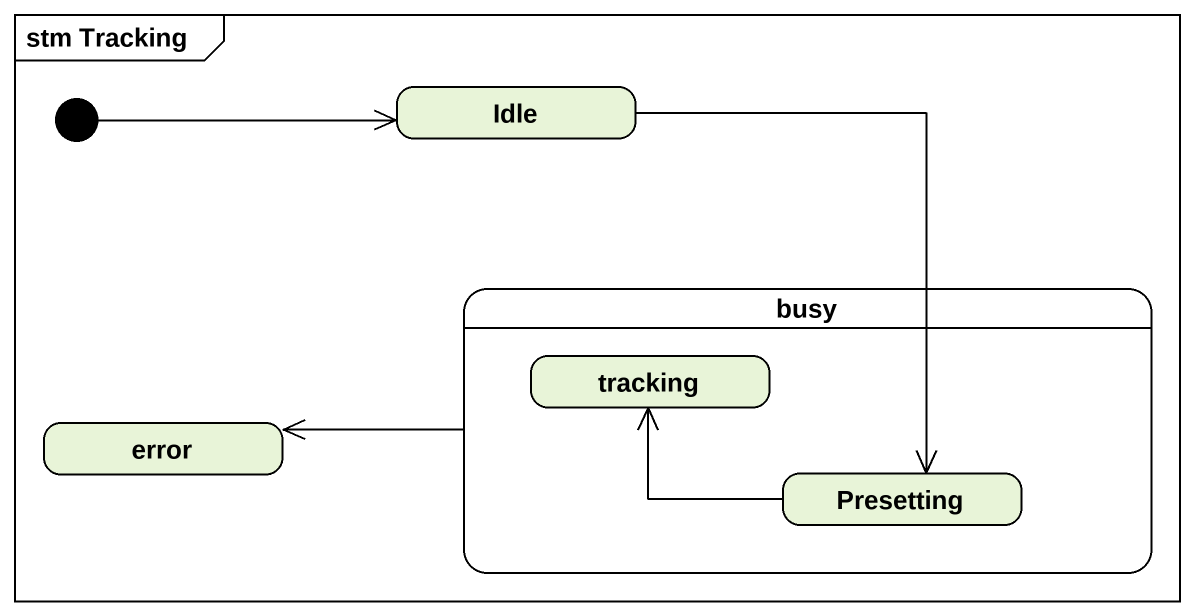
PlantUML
@startuml
mainframe stm Tracking
hide empty description
state Idle
state busy {
  state tracking
  state Presetting
}
state error
[*] -right-> Idle
Idle --> Presetting
busy -left-> error
Presetting -left-> tracking
@enduml
